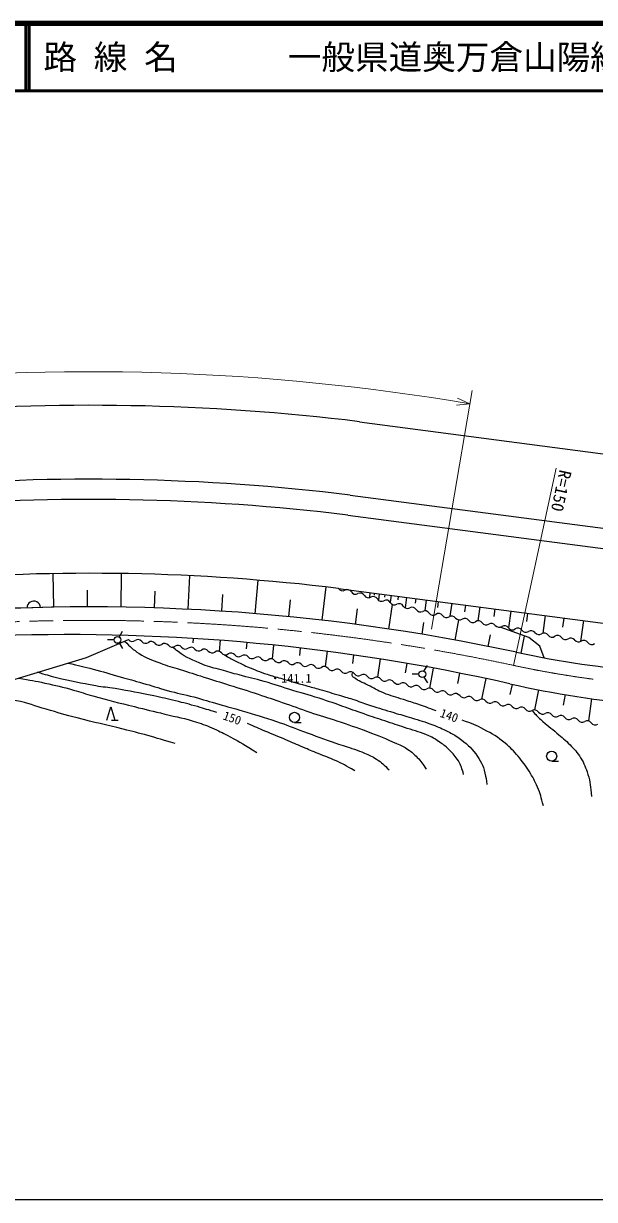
# Model space of a CAD drawing. Units: millimetres, scale not verified. Extents: x 40000 to 680000, y 20000 to 380000.
# Drawn here: x 177428 to 262364, y 205000 to 380000 of the extents above; entities that cross this region are included whole.
import ezdxf
from ezdxf.enums import TextEntityAlignment as Align

# ---------------------------------------------------------------- set-up
doc = ezdxf.new("R2010")
doc.units = ezdxf.units.MM
doc.header["$LTSCALE"] = 1000
doc.linetypes.add('CHAIN', pattern=[18.5, 12, -1.5, 3.5, -1.5])
for name, color, linetype, lineweight in [('M-BGD', 7, 'Continuous', 25), ('M-BMK', 2, 'CHAIN', 13), ('M-STR-HTXT', 7, 'Continuous', 13), ('M-TTL', 2, 'Continuous', 140), ('M-TTL-BAND', 7, 'Continuous', 25), ('M-TTL-LINE', 7, 'Continuous', 50)]:
    doc.layers.add(name, color=color, linetype=linetype, lineweight=lineweight)
doc.layers.add('M-TTL-TXT', color=7, linetype='Continuous')
doc.styles.add('ＭＳ ゴシック', font='')
doc.styles.get('ＭＳ ゴシック').set_extended_font_data('MS Gothic')

msp = doc.modelspace()

# ---------------------------------------------------------------- linework, layer by layer
at = {"layer": 'M-BGD'}
for p, q in [((227416, 320747), (319061, 308685)), ((226033, 309834), (317666, 297774)), ((225656, 306858), (317286, 294798)), ((181932, 293138), (181844, 298137)), ((191931, 293149), (192009, 298148)), ((201926, 292829), (202169, 297823)), ((211904, 292177), (212312, 297161)), ((221856, 291196), (222429, 296163)), ((224275, 295945), (315891, 283887)), ((186931, 293185), (186929, 295685)), ((196930, 293030), (197010, 295529)), ((206918, 292544), (207081, 295039)), ((216884, 291728), (217129, 294216)), ((228972, 295327), (228870, 294550)), ((229613, 295242), (229571, 294922)), ((230341, 295146), (230215, 294186)), ((231169, 295037), (231115, 294623)), ((232110, 294914), (231973, 293868)), ((233180, 294773), (233109, 294238)), ((234395, 294613), (234190, 293052)), ((235777, 294431), (235686, 293740)), ((237346, 294224), (237134, 292608)), ((181932, 293138), (173729, 292882)), ((226818, 290582), (227125, 292910)), ((231769, 289886), (232315, 293552)), ((239130, 293990), (239013, 293098)), ((241122, 293728), (240866, 291782)), ((243160, 293459), (243026, 292441)), ((245303, 293177), (245030, 291103)), ((247558, 292881), (247410, 291753)), ((249930, 292568), (249599, 290054)), ((236708, 289108), (236998, 290853)), ((241634, 288249), (242182, 291241)), ((252424, 292240), (252260, 290993)), ((255049, 291895), (254702, 289261)), ((257809, 291531), (257628, 290151)), ((260713, 291149), (260302, 288026)), ((191662, 288705), (192162, 289571)), ((246545, 287308), (246885, 289010)), ((252607, 288622), (248353, 290157)), ((251439, 286288), (251978, 288849)), ((186788, 285679), (193036, 288329)), ((190912, 288272), (189912, 288272)), ((191662, 287839), (192162, 286973)), ((202670, 288487), (202628, 287814)), ((206660, 288212), (206536, 286570)), ((210646, 287883), (210562, 286943)), ((214628, 287500), (214416, 285436)), ((218604, 287064), (218476, 285967)), ((254252, 287348), (252607, 288622)), ((254870, 285609), (254252, 287348)), ((174529, 281928), (186788, 285679)), ((222574, 286574), (222279, 284303)), ((226537, 286031), (226357, 284778)), ((230492, 285435), (230064, 282718)), ((234439, 284786), (234193, 283348)), ((237004, 283616), (237504, 284482)), ((238377, 284084), (237825, 281100)), ((236254, 283183), (235254, 283183)), ((237004, 282750), (237504, 281884)), ((242305, 283329), (242003, 281809)), ((246223, 282521), (245573, 279474)), ((250130, 281661), (249795, 280160)), ((254045, 280842), (253460, 277853)), ((257980, 280125), (257719, 278581)), ((189810, 276327), (190410, 278327)), ((190410, 278327), (191010, 276327)), ((261933, 279511), (261464, 276209)), ((190510, 276327), (191510, 276327)), ((217738, 275996), (218738, 275996)), ((255999, 270216), (256999, 270216))]:
    msp.add_line(p, q, dxfattribs=at)
for centre, radius in [((191412, 288272), 500), ((236754, 283183), 500), ((217738, 276746), 750), ((255999, 270966), 750)]:
    msp.add_circle(centre, radius, dxfattribs=at)
for centre, radius, start, end in [((187255, -8815), 332000, 83.05214, 94.82237), ((187255, -8815), 321000, 83.06148, 94.7975), ((187255, -8815), 318000, 83.06412, 94.79042), ((187255, -8815), 307000, 83.07409, 94.76327), ((224895, 296320), 725, 211.12765, 298.33329), ((225583, 295043), 725, 31.12765, 118.33329), ((178933, 293045), 1000, 1.78845, 181.78845), ((226825, 295793), 725, 211.12765, 298.33329), ((227513, 294517), 725, 31.12765, 118.33329), ((228754, 295266), 725, 211.12765, 298.33329), ((229442, 293990), 725, 31.12765, 118.33329), ((230683, 294740), 725, 211.12765, 298.33329), ((231372, 293463), 725, 31.12765, 118.33329), ((187255, -8815), 302000, 77.86104, 111.6655), ((232613, 294213), 725, 211.12765, 298.33329), ((233301, 292936), 725, 31.12765, 118.33329), ((234542, 293686), 725, 211.12765, 298.33329), ((235230, 292410), 725, 31.12765, 118.33329), ((236472, 293159), 725, 211.12765, 298.33329), ((237160, 291883), 725, 31.12765, 118.33329), ((238367, 292683), 725, 215.92829, 303.13393), ((239160, 291469), 725, 35.92829, 123.13393), ((240334, 292320), 725, 215.92829, 303.13393), ((241127, 291106), 725, 35.92829, 123.13393), ((242301, 291956), 725, 215.92829, 303.13393), ((243093, 290742), 725, 35.92829, 123.13393), ((244268, 291593), 725, 215.92829, 303.13393), ((245060, 290379), 725, 35.92829, 123.13393), ((246234, 291230), 725, 215.92829, 303.13393), ((247027, 290015), 725, 35.92829, 123.13393), ((184167, -8524), 297587, 77.2681, 91.97558), ((248201, 290866), 725, 215.92829, 303.13393), ((248994, 289652), 725, 35.92829, 123.13393), ((250168, 290503), 725, 215.92829, 303.13393), ((250960, 289289), 725, 35.92829, 123.13393), ((252134, 290139), 725, 215.92829, 303.13393), ((252927, 288925), 725, 35.92829, 123.13393), ((254101, 289776), 725, 215.92829, 303.13393), ((254894, 288562), 725, 35.92829, 123.13393), ((256068, 289413), 725, 215.92829, 303.13393), ((256860, 288198), 725, 35.92829, 123.13393), ((193606, 288777), 725, 218.17026, 305.3759), ((194445, 287595), 725, 38.17026, 125.3759), ((195585, 288491), 725, 218.17026, 305.3759), ((196424, 287308), 725, 38.17026, 125.3759), ((197564, 288205), 725, 218.17026, 305.3759), ((198404, 287022), 725, 38.17026, 125.3759), ((199544, 287918), 725, 218.17026, 305.3759), ((200383, 286736), 725, 38.17026, 125.3759), ((201523, 287632), 725, 218.17026, 305.3759), ((202363, 286450), 725, 38.17026, 125.3759), ((258035, 289049), 725, 215.92829, 303.13393), ((258827, 287835), 725, 35.92829, 123.13393), ((260001, 288686), 725, 215.92829, 303.13393), ((260794, 287472), 725, 35.92829, 123.13393), ((261968, 288322), 725, 215.92829, 303.13393), ((203503, 287346), 725, 218.17026, 305.3759), ((204342, 286164), 725, 38.17026, 125.3759), ((205482, 287060), 725, 218.17026, 305.3759), ((206321, 285878), 725, 38.17026, 125.3759), ((207461, 286774), 725, 218.17026, 305.3759), ((208301, 285591), 725, 38.17026, 125.3759), ((209441, 286487), 725, 218.17026, 305.3759), ((210280, 285305), 725, 38.17026, 125.3759), ((211420, 286201), 725, 218.17026, 305.3759), ((212260, 285019), 725, 38.17026, 125.3759), ((213400, 285915), 725, 218.17026, 305.3759), ((214239, 284733), 725, 38.17026, 125.3759), ((281882, 431123), 148000, 257.86104, 265.50042), ((215379, 285629), 725, 218.17026, 305.3759), ((216219, 284447), 725, 38.17026, 125.3759), ((217359, 285343), 725, 218.17026, 305.3759), ((218198, 284160), 725, 38.17026, 125.3759), ((219338, 285057), 725, 218.17026, 305.3759), ((220177, 283874), 725, 38.17026, 125.3759), ((221317, 284770), 725, 218.17026, 305.3759), ((222157, 283588), 725, 38.17026, 125.3759), ((223323, 284449), 725, 214.68482, 301.89046), ((224089, 283218), 725, 34.68482, 121.89046), ((225281, 284043), 725, 214.68482, 301.89046), ((226047, 282812), 725, 34.68482, 121.89046), ((227240, 283637), 725, 214.68482, 301.89046), ((228006, 282406), 725, 34.68482, 121.89046), ((229198, 283231), 725, 214.68482, 301.89046), ((229964, 282000), 725, 34.68482, 121.89046), ((231156, 282825), 725, 214.68482, 301.89046), ((231922, 281594), 725, 34.68482, 121.89046), ((233115, 282419), 725, 214.68482, 301.89046), ((233881, 281188), 725, 34.68482, 121.89046), ((235073, 282013), 725, 214.68482, 301.89046), ((235839, 280782), 725, 34.68482, 121.89046), ((237031, 281607), 725, 214.68482, 301.89046), ((237798, 280376), 725, 34.68482, 121.89046), ((238990, 281201), 725, 214.68482, 301.89046), ((239756, 279970), 725, 34.68482, 121.89046), ((240948, 280795), 725, 214.68482, 301.89046), ((241714, 279564), 725, 34.68482, 121.89046), ((283411, 430884), 152889, 257.28204, 264.9222), ((242907, 280389), 725, 214.68482, 301.89046), ((243673, 279158), 725, 34.68482, 121.89046), ((244865, 279983), 725, 214.68482, 301.89046), ((245631, 278752), 725, 34.68482, 121.89046), ((246823, 279577), 725, 214.68482, 301.89046), ((247589, 278346), 725, 34.68482, 121.89046), ((248782, 279171), 725, 214.68482, 301.89046), ((249548, 277940), 725, 34.68482, 121.89046), ((250740, 278765), 725, 214.68482, 301.89046), ((251506, 277534), 725, 34.68482, 121.89046), ((252698, 278359), 725, 214.68482, 301.89046), ((253464, 277128), 725, 34.68482, 121.89046), ((254657, 277953), 725, 214.68482, 301.89046), ((255423, 276722), 725, 34.68482, 121.89046), ((256615, 277547), 725, 214.68482, 301.89046), ((257381, 276316), 725, 34.68482, 121.89046), ((258573, 277141), 725, 214.68482, 301.89046), ((259339, 275910), 725, 34.68482, 121.89046), ((260532, 276735), 725, 214.68482, 301.89046), ((261298, 275504), 725, 34.68482, 121.89046), ((262490, 276329), 725, 214.68482, 301.89046)]:
    msp.add_arc(centre, radius, start, end, dxfattribs=at)
for points, knots in [([(192467, 288088), (193351, 287184), (193694, 286867), (194609, 286255), (195719, 285513), (196479, 285330), (197721, 284841), (198866, 284390), (199548, 284254), (200720, 283879), (202105, 283436), (202881, 283189), (204266, 282747), (205724, 282283), (206541, 282022), (208000, 281559), (209701, 281020), (210661, 280739), (212357, 280182), (213753, 279724), (214533, 279458), (215921, 278975), (217524, 278419), (218408, 278069), (220014, 277523), (221582, 276990), (222480, 276749), (224050, 276222), (225832, 275624), (226835, 275298), (228595, 274638), (230312, 273994), (231269, 273616), (232933, 272846), (233603, 272536), (233993, 272381), (234612, 271978), (235216, 271585), (235506, 271290), (236007, 270771), (236599, 270159), (236777, 269869), (237327, 269036)], [0, 0, 0, 0, 1, 1, 1, 2, 2, 2, 3, 3, 3, 4, 4, 4, 5, 5, 5, 6, 6, 6, 7, 7, 7, 8, 8, 8, 9, 9, 9, 10, 10, 10, 11, 11, 11, 12, 12, 12, 13, 13, 13, 14, 14, 14, 14]), ([(242900, 268249), (242641, 269171), (242543, 269531), (242115, 270256), (241696, 270965), (241356, 271299), (240777, 271884), (240289, 272377), (239981, 272625), (239410, 273018), (238782, 273452), (238418, 273688), (237724, 274007), (236513, 274563), (235759, 274686), (234496, 275112), (233363, 275494), (232723, 275694), (231588, 276072), (230406, 276465), (229742, 276683), (228564, 277089), (226003, 277972), (224593, 278535), (222021, 279387), (220275, 279965), (219273, 280214), (217514, 280753), (215831, 281269), (214905, 281614), (213210, 282091), (211765, 282497), (210938, 282660), (209488, 283051), (208440, 283333), (207856, 283503), (206813, 283807), (205754, 284115), (205121, 284182), (204109, 284621), (202623, 285265), (201725, 285560), (200427, 286529), (200093, 286779), (199956, 286866), (199593, 287195)], [0, 0, 0, 0, 1, 1, 1, 2, 2, 2, 3, 3, 3, 4, 4, 4, 5, 5, 5, 6, 6, 6, 7, 7, 7, 8, 8, 8, 9, 9, 9, 10, 10, 10, 11, 11, 11, 12, 12, 12, 13, 13, 13, 14, 14, 14, 15, 15, 15, 15]), ([(207296, 286068), (208069, 285610), (208284, 285484), (208936, 285144), (209639, 284778), (210041, 284588), (210768, 284272), (211879, 283789), (212518, 283554), (213661, 283152), (214448, 282876), (214911, 282790), (215711, 282556), (217165, 282131), (217976, 281880), (219433, 281466), (220231, 281239), (220687, 281143), (221483, 280913), (222640, 280579), (223282, 280373), (224435, 280026), (225321, 279760), (225823, 279630), (226703, 279343), (227630, 279041), (228132, 278820), (229058, 278514), (230401, 278070), (231166, 277862), (232519, 277453), (233551, 277141), (234137, 276992), (235165, 276668), (236396, 276279), (237100, 276098), (238305, 275635), (239198, 275293), (239695, 275085), (240544, 274647), (241223, 274297), (241626, 274124), (242231, 273658), (243287, 272844), (243917, 272380), (244703, 271303), (245430, 270305), (245777, 269652), (246069, 268453), (246230, 267794), (246286, 267511), (246331, 266737)], [0, 0, 0, 0, 1, 1, 1, 2, 2, 2, 3, 3, 3, 4, 4, 4, 5, 5, 5, 6, 6, 6, 7, 7, 7, 8, 8, 8, 9, 9, 9, 10, 10, 10, 11, 11, 11, 12, 12, 12, 13, 13, 13, 14, 14, 14, 15, 15, 15, 16, 16, 16, 17, 17, 17, 17]), ([(183998, 284826), (185823, 284425), (186315, 284314), (187786, 283932), (189372, 283519), (190241, 283218), (191817, 282771), (193104, 282407), (193831, 282225), (195116, 281855), (196563, 281438), (197358, 281150), (198812, 280755), (200353, 280337), (201239, 280191), (202782, 279778), (204234, 279390), (205033, 279123), (206478, 278709), (207825, 278323), (208586, 278131), (209929, 277732), (211940, 277133), (213077, 276828), (215060, 276143), (216648, 275595), (217515, 275227), (219092, 274647), (220962, 273959), (222003, 273555), (223887, 272906), (224968, 272534), (225586, 272364), (226666, 271990), (227255, 271785), (227594, 271694), (228163, 271440), (228874, 271122), (229278, 270943), (229934, 270524), (230748, 270004), (231017, 269719), (231828, 268935)], [0, 0, 0, 0, 1, 1, 1, 2, 2, 2, 3, 3, 3, 4, 4, 4, 5, 5, 5, 6, 6, 6, 7, 7, 7, 8, 8, 8, 9, 9, 9, 10, 10, 10, 11, 11, 11, 12, 12, 12, 13, 13, 13, 14, 14, 14, 14]), ([(176691, 282590), (178574, 282270), (179086, 282180), (180608, 281855), (182278, 281498), (183210, 281279), (184854, 280816), (185994, 280496), (186616, 280257), (187755, 279931), (190148, 279246), (191512, 278950), (193925, 278342), (195687, 277899), (196682, 277683), (198445, 277243), (200284, 276784), (201342, 276624), (203149, 276052), (204196, 275720), (204770, 275487), (205775, 275044), (206727, 274624), (207237, 274338), (208158, 273853), (209752, 273011), (210261, 272665), (212128, 271501)], [0, 0, 0, 0, 1, 1, 1, 2, 2, 2, 3, 3, 3, 4, 4, 4, 5, 5, 5, 6, 6, 6, 7, 7, 7, 8, 8, 8, 9, 9, 9, 9]), ([(206207, 277448), (204815, 277897), (204443, 278015), (203301, 278342), (202033, 278706), (201314, 278881), (200033, 279198), (198775, 279509), (198064, 279662), (196796, 279931), (194562, 280404), (193304, 280640), (191054, 281030), (189938, 281224), (189296, 281221), (188183, 281427), (185882, 281854), (184581, 282053), (182319, 282649), (181212, 282940), (180835, 283037), (179500, 283449)], [0, 0, 0, 0, 1, 1, 1, 2, 2, 2, 3, 3, 3, 4, 4, 4, 5, 5, 5, 6, 6, 6, 7, 7, 7, 7]), ([(238838, 277716), (237518, 278196), (237175, 278324), (236100, 278687), (235262, 278970), (234788, 279113), (233948, 279391), (232784, 279776), (232100, 279909), (230970, 280384), (230037, 280775), (229553, 281080), (228653, 281542), (227836, 281961), (227306, 282091), (226584, 282659), (226454, 282761), (226339, 282812), (226302, 282973), (226261, 283148), (226362, 283272), (226464, 283405)], [0, 0, 0, 0, 1, 1, 1, 2, 2, 2, 3, 3, 3, 4, 4, 4, 5, 5, 5, 6, 6, 6, 7, 7, 7, 7]), ([(199972, 272845), (198016, 273439), (197504, 273597), (195910, 274036), (194496, 274425), (193697, 274622), (192275, 274983), (189597, 275662), (188075, 275958), (185403, 276663), (183595, 277140), (182591, 277437), (180791, 277945), (179058, 278435), (178130, 278879), (176363, 279228), (175005, 279496), (174226, 279541), (172850, 279686), (171986, 279777), (171704, 279806), (170635, 279892)], [0, 0, 0, 0, 1, 1, 1, 2, 2, 2, 3, 3, 3, 4, 4, 4, 5, 5, 5, 6, 6, 6, 7, 7, 7, 7]), ([(253081, 277743), (253680, 277094), (253861, 276916), (254387, 276412), (255271, 275562), (255861, 275191), (256786, 274385), (257554, 273715), (258023, 273379), (258731, 272647), (259401, 271953), (259794, 271563), (260303, 270744), (260861, 269846), (261060, 269269), (261379, 268261), (261769, 267028), (261789, 266488), (261916, 264993)], [0, 0, 0, 0, 1, 1, 1, 2, 2, 2, 3, 3, 3, 4, 4, 4, 5, 5, 5, 6, 6, 6, 6]), ([(226697, 268813), (225353, 269580), (224963, 269814), (223795, 270340), (222824, 270778), (222247, 270946), (221260, 271348), (220374, 271710), (219881, 271920), (219000, 272295), (218007, 272718), (217457, 272970), (216465, 273395), (215251, 273914), (214563, 274186), (213350, 274708), (212333, 275146), (212012, 275287), (210754, 275843)], [0, 0, 0, 0, 1, 1, 1, 2, 2, 2, 3, 3, 3, 4, 4, 4, 5, 5, 5, 6, 6, 6, 6]), ([(254759, 263586), (254432, 264886), (254333, 265313), (253890, 266358), (253484, 267317), (253200, 267834), (252649, 268716), (252074, 269638), (251692, 270119), (250994, 270951), (250311, 271765), (249911, 272219), (249091, 272895), (247946, 273839), (247219, 274275), (245905, 274964), (244690, 275600), (244199, 275785), (242672, 276334)], [0, 0, 0, 0, 1, 1, 1, 2, 2, 2, 3, 3, 3, 4, 4, 4, 5, 5, 5, 6, 6, 6, 6])]:
    msp.add_open_spline(points, degree=3, knots=knots, dxfattribs=at)
at = {"layer": 'M-BMK'}
for centre, radius, start, end in [((187255, -8815), 300000, 77.86104, 92.42369), ((281882, 431123), 150000, 257.86104, 266.07338)]:
    msp.add_arc(centre, radius, start, end, dxfattribs=at)
at = {"layer": 'M-STR-HTXT'}
for p, q in [((238114, 289886), (244156, 325375)), ((243821, 323404), (242003, 324238)), ((241829, 323218), (243821, 323404)), ((250340, 284477), (256648, 313806))]:
    msp.add_line(p, q, dxfattribs=at)
msp.add_arc((187255, -8815), 337000, 80.33709, 111.6655, dxfattribs=at)
at = {"layer": 'M-TTL'}
msp.add_line((680000, 380000), (40000, 380000), dxfattribs=at)
at = {"layer": 'M-TTL-BAND'}
msp.add_line((40000, 205000), (579000, 205000), dxfattribs=at)
at = {"layer": 'M-TTL-LINE'}
for p, q in [((177750, 380000), (177750, 370000)), ((178250, 380000), (178250, 370000)), ((40000, 370000), (680000, 370000))]:
    msp.add_line(p, q, dxfattribs=at)

# ---------------------------------------------------------------- texts
at = {"layer": 'M-BGD', "style": 'ＭＳ ゴシック'}
msp.add_text('・141.1', height=1320, dxfattribs=at).set_placement((213976, 282558), align=Align.MIDDLE_LEFT)
for s, rotation, p in [('150', 340.56, (208480, 276646)), ('140', 340.178, (240755, 277025))]:
    msp.add_text(s, height=1320, rotation=rotation, dxfattribs=at).set_placement(p, align=Align.MIDDLE_CENTER)
at = {"layer": 'M-STR-HTXT', "style": 'ＭＳ ゴシック'}
msp.add_text('R=150', height=1833, rotation=257.861, dxfattribs=at).set_placement((256648, 313806), align=Align.BOTTOM_LEFT)
at = {"layer": 'M-TTL-TXT', "style": 'ＭＳ ゴシック'}
for s, p in [('路 線 名', (180380, 375000)), ('一般県道奥万倉山陽線', (216734, 375000))]:
    msp.add_text(s, height=3666, dxfattribs=at).set_placement(p, align=Align.MIDDLE_LEFT)

doc.saveas('drawing.dxf')
